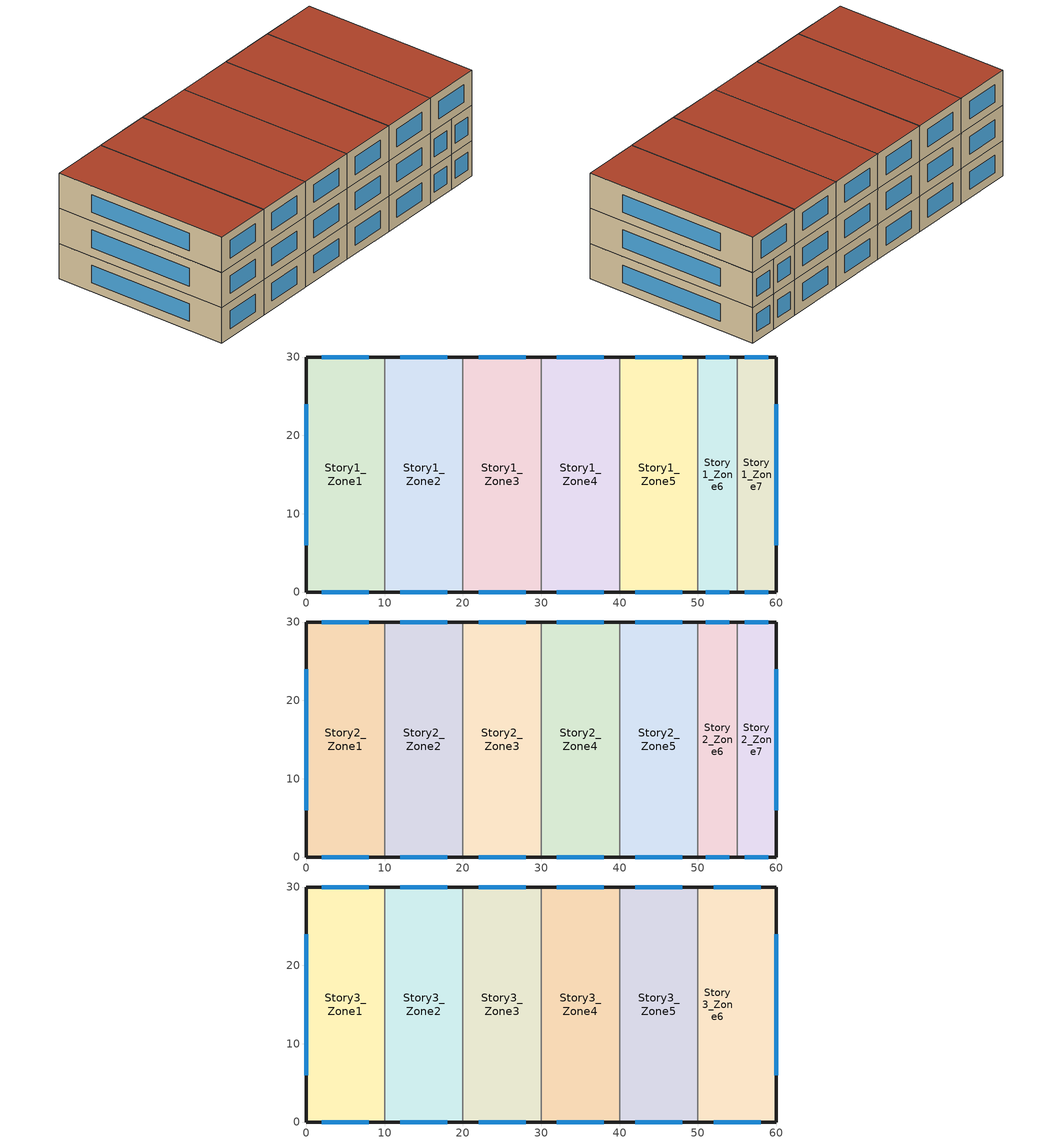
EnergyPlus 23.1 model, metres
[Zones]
Story1_Zone1
 floor ground (Ground_Floor): 0,30 10,30 10,0 0,0 z0
 wall outside (Exterior_Wall): 10,30 0,30 0,0 10,0 z0:6
 wall to Story1_Zone2 (Interior_Wall): 10,0 10,30 z0:6
 window (External_Window): 2,0 8,0 / 8,30 2,30 / 0,24 0,6 z1.5:4.5
Story1_Zone2
 floor ground (Ground_Floor): 10,30 20,30 20,0 10,0 z0
 wall outside (Exterior_Wall): 10,0 20,0 / 20,30 10,30 z0:6
 wall to Story1_Zone3 (Interior_Wall): 20,0 20,30 z0:6
 window (External_Window): 12,0 18,0 / 18,30 12,30 z1.5:4.5
Story1_Zone3
 floor ground (Ground_Floor): 20,30 30,30 30,0 20,0 z0
 wall outside (Exterior_Wall): 20,0 30,0 / 30,30 20,30 z0:6
 wall to Story1_Zone4 (Interior_Wall): 30,0 30,30 z0:6
 window (External_Window): 22,0 28,0 / 28,30 22,30 z1.5:4.5
Story1_Zone4
 floor ground (Ground_Floor): 30,30 40,30 40,0 30,0 z0
 wall outside (Exterior_Wall): 30,0 40,0 / 40,30 30,30 z0:6
 wall to Story1_Zone5 (Interior_Wall): 40,0 40,30 z0:6
 window (External_Window): 32,0 38,0 / 38,30 32,30 z1.5:4.5
Story1_Zone5
 floor ground (Ground_Floor): 40,30 50,30 50,0 40,0 z0
 wall outside (Exterior_Wall): 40,0 50,0 / 50,30 40,30 z0:6
 wall to Story1_Zone6 (Interior_Wall): 50,0 50,30 z0:6
 window (External_Window): 42,0 48,0 / 48,30 42,30 z1.5:4.5
Story1_Zone6
 floor ground (Ground_Floor): 50,30 55,30 55,0 50,0 z0
 wall outside (Exterior_Wall): 50,0 55,0 / 55,30 50,30 z0:6
 wall to Story1_Zone7 (Interior_Wall): 55,0 55,30 z0:6
 window (External_Window): 51,0 54,0 / 54,30 51,30 z1.5:4.5
Story1_Zone7
 floor ground (Ground_Floor): 55,30 60,30 60,0 55,0 z0
 wall outside (Exterior_Wall): 55,0 60,0 60,30 55,30 z0:6
 window (External_Window): 56,0 59,0 / 59,30 56,30 / 60,6 60,24 z1.5:4.5
Story2_Zone1
 floor to Story1_Zone1 (Interior_Floor): 0,30 10,30 10,0 0,0 z6
 wall outside (Exterior_Wall): 10,30 0,30 0,0 10,0 z6:12
 wall to Story2_Zone2 (Interior_Wall): 10,0 10,30 z6:12
 window (External_Window): 2,0 8,0 / 8,30 2,30 / 0,24 0,6 z7.5:10.5
Story2_Zone2
 floor to Story1_Zone2 (Interior_Floor): 10,30 20,30 20,0 10,0 z6
 wall outside (Exterior_Wall): 10,0 20,0 / 20,30 10,30 z6:12
 wall to Story2_Zone3 (Interior_Wall): 20,0 20,30 z6:12
 window (External_Window): 12,0 18,0 / 18,30 12,30 z7.5:10.5
Story2_Zone3
 floor to Story1_Zone3 (Interior_Floor): 20,30 30,30 30,0 20,0 z6
 wall outside (Exterior_Wall): 20,0 30,0 / 30,30 20,30 z6:12
 wall to Story2_Zone4 (Interior_Wall): 30,0 30,30 z6:12
 window (External_Window): 22,0 28,0 / 28,30 22,30 z7.5:10.5
Story2_Zone4
 floor to Story1_Zone4 (Interior_Floor): 30,30 40,30 40,0 30,0 z6
 wall outside (Exterior_Wall): 30,0 40,0 / 40,30 30,30 z6:12
 wall to Story2_Zone5 (Interior_Wall): 40,0 40,30 z6:12
 window (External_Window): 32,0 38,0 / 38,30 32,30 z7.5:10.5
Story2_Zone5
 floor to Story1_Zone5 (Interior_Floor): 40,30 50,30 50,0 40,0 z6
 wall outside (Exterior_Wall): 40,0 50,0 / 50,30 40,30 z6:12
 wall to Story2_Zone6 (Interior_Wall): 50,0 50,30 z6:12
 window (External_Window): 42,0 48,0 / 48,30 42,30 z7.5:10.5
Story2_Zone6
 floor to Story1_Zone6 (Interior_Floor): 50,30 55,30 55,0 50,0 z6
 wall outside (Exterior_Wall): 50,0 55,0 / 55,30 50,30 z6:12
 wall to Story2_Zone7 (Interior_Wall): 55,0 55,30 z6:12
 window (External_Window): 51,0 54,0 / 54,30 51,30 z7.5:10.5
Story2_Zone7
 floor to Story1_Zone7 (Interior_Floor): 55,30 60,30 60,0 55,0 z6
 wall outside (Exterior_Wall): 55,0 60,0 60,30 55,30 z6:12
 window (External_Window): 56,0 59,0 / 59,30 56,30 / 60,6 60,24 z7.5:10.5
Story3_Zone1
 floor to Story2_Zone1 (Interior_Floor): 0,30 10,30 10,0 0,0 z12
 wall outside (Exterior_Wall): 10,30 0,30 0,0 10,0 z12:18
 wall to Story3_Zone2 (Interior_Wall): 10,0 10,30 z12:18
 window (External_Window): 2,0 8,0 / 8,30 2,30 / 0,24 0,6 z13.5:16.5
 roof outside (Exterior_Roof): 0,30 0,0 10,0 10,30 z18
Story3_Zone2
 floor to Story2_Zone2 (Interior_Floor): 10,30 20,30 20,0 10,0 z12
 wall outside (Exterior_Wall): 10,0 20,0 / 20,30 10,30 z12:18
 wall to Story3_Zone3 (Interior_Wall): 20,0 20,30 z12:18
 window (External_Window): 12,0 18,0 / 18,30 12,30 z13.5:16.5
 roof outside (Exterior_Roof): 10,30 10,0 20,0 20,30 z18
Story3_Zone3
 floor to Story2_Zone3 (Interior_Floor): 20,30 30,30 30,0 20,0 z12
 wall outside (Exterior_Wall): 20,0 30,0 / 30,30 20,30 z12:18
 wall to Story3_Zone4 (Interior_Wall): 30,0 30,30 z12:18
 window (External_Window): 22,0 28,0 / 28,30 22,30 z13.5:16.5
 roof outside (Exterior_Roof): 20,30 20,0 30,0 30,30 z18
Story3_Zone4
 floor to Story2_Zone4 (Interior_Floor): 30,30 40,30 40,0 30,0 z12
 wall outside (Exterior_Wall): 30,0 40,0 / 40,30 30,30 z12:18
 wall to Story3_Zone5 (Interior_Wall): 40,0 40,30 z12:18
 window (External_Window): 32,0 38,0 / 38,30 32,30 z13.5:16.5
 roof outside (Exterior_Roof): 30,30 30,0 40,0 40,30 z18
Story3_Zone5
 floor to Story2_Zone5 (Interior_Floor): 40,30 50,30 50,0 40,0 z12
 wall outside (Exterior_Wall): 40,0 50,0 / 50,30 40,30 z12:18
 wall to Story3_Zone6 (Interior_Wall): 50,0 50,30 z12:18
 window (External_Window): 42,0 48,0 / 48,30 42,30 z13.5:16.5
 roof outside (Exterior_Roof): 40,30 40,0 50,0 50,30 z18
Story3_Zone6
 floor to Story2_Zone6 (Interior_Floor): 50,30 55,30 55,0 50,0 z12
 floor to Story2_Zone7 (Interior_Floor): 55,30 60,30 60,0 55,0 z12
 wall outside (Exterior_Wall): 50,0 60,0 60,30 50,30 z12:18
 window (External_Window): 52,0 58,0 / 58,30 52,30 / 60,6 60,24 z13.5:16.5
 roof outside (Exterior_Roof): 50,30 50,0 60,0 60,30 z18
[Building]
Case_10_LargeLowRise_20Zone_60x30: North Axis {deg}=0; Terrain=Suburbs; Loads Convergence Tolerance Value=0.04; Temperature Convergence Tolerance Value {deltaC}=0.4; Solar Distribution=FullExterior; Maximum Number of Warmup Days=25; Minimum Number of Warmup Days=6
[Material]
Wall_Insulation: Rough, 0.1, 0.03, 43, 1210, 0.9, 0.7, 0.7
Roof_Insulation: Rough, 0.15, 0.03, 43, 1210, 0.9, 0.7, 0.7
Floor_Concrete: Rough, 0.2, 1.6, 2400, 880, 0.9, 0.7, 0.7
Interior_Wall_Mat: Smooth, 0.2, 1, 1200, 840, 0.9, 0.6, 0.6
[Construction]
Exterior_Wall: Wall_Insulation
Exterior_Roof: Roof_Insulation
Ground_Floor; Interior_Floor: Floor_Concrete
Interior_Wall: Interior_Wall_Mat
External_Window: Clear_Glass
[WindowMaterial:SimpleGlazingSystem]
Clear_Glass: 2.4, 0.45, 0.7
[Zone]
Story1_Zone1; Story1_Zone2; Story1_Zone3; Story1_Zone4; Story1_Zone5; Story1_Zone6; Story1_Zone7; Story2_Zone1; Story2_Zone2; Story2_Zone3; Story2_Zone4; Story2_Zone5; Story2_Zone6; Story2_Zone7; Story3_Zone1; Story3_Zone2; Story3_Zone3; Story3_Zone4; Story3_Zone5; Story3_Zone6: 0, 0, 0, 0, 1, 1, 6
[Sizing:Zone]
Story1_Zone1; Story1_Zone2; Story1_Zone3; Story1_Zone4; Story1_Zone5; Story1_Zone6; Story1_Zone7; Story2_Zone1; Story2_Zone2; Story2_Zone3; Story2_Zone4; Story2_Zone5; Story2_Zone6; Story2_Zone7; Story3_Zone1; Story3_Zone2; Story3_Zone3; Story3_Zone4; Story3_Zone5; Story3_Zone6: SupplyAirTemperature, 14, SupplyAirTemperature, 40, 0.008, 0.008, , , , CoolingDesignCapacity, , , , HeatingDesignCapacity
[ThermostatSetpoint:DualSetpoint]
Office_Thermostat_Dual: Heating_Setpoint, Cooling_Setpoint
[ZoneControl:Thermostat]
Story1_Zone1_Thermostat: Story1_Zone1, AlwaysOn, ThermostatSetpoint:DualSetpoint, Office_Thermostat_Dual
Story1_Zone2_Thermostat: Story1_Zone2, AlwaysOn, ThermostatSetpoint:DualSetpoint, Office_Thermostat_Dual
Story1_Zone3_Thermostat: Story1_Zone3, AlwaysOn, ThermostatSetpoint:DualSetpoint, Office_Thermostat_Dual
Story1_Zone4_Thermostat: Story1_Zone4, AlwaysOn, ThermostatSetpoint:DualSetpoint, Office_Thermostat_Dual
Story1_Zone5_Thermostat: Story1_Zone5, AlwaysOn, ThermostatSetpoint:DualSetpoint, Office_Thermostat_Dual
Story1_Zone6_Thermostat: Story1_Zone6, AlwaysOn, ThermostatSetpoint:DualSetpoint, Office_Thermostat_Dual
Story1_Zone7_Thermostat: Story1_Zone7, AlwaysOn, ThermostatSetpoint:DualSetpoint, Office_Thermostat_Dual
Story2_Zone1_Thermostat: Story2_Zone1, AlwaysOn, ThermostatSetpoint:DualSetpoint, Office_Thermostat_Dual
Story2_Zone2_Thermostat: Story2_Zone2, AlwaysOn, ThermostatSetpoint:DualSetpoint, Office_Thermostat_Dual
Story2_Zone3_Thermostat: Story2_Zone3, AlwaysOn, ThermostatSetpoint:DualSetpoint, Office_Thermostat_Dual
Story2_Zone4_Thermostat: Story2_Zone4, AlwaysOn, ThermostatSetpoint:DualSetpoint, Office_Thermostat_Dual
Story2_Zone5_Thermostat: Story2_Zone5, AlwaysOn, ThermostatSetpoint:DualSetpoint, Office_Thermostat_Dual
Story2_Zone6_Thermostat: Story2_Zone6, AlwaysOn, ThermostatSetpoint:DualSetpoint, Office_Thermostat_Dual
Story2_Zone7_Thermostat: Story2_Zone7, AlwaysOn, ThermostatSetpoint:DualSetpoint, Office_Thermostat_Dual
Story3_Zone1_Thermostat: Story3_Zone1, AlwaysOn, ThermostatSetpoint:DualSetpoint, Office_Thermostat_Dual
Story3_Zone2_Thermostat: Story3_Zone2, AlwaysOn, ThermostatSetpoint:DualSetpoint, Office_Thermostat_Dual
Story3_Zone3_Thermostat: Story3_Zone3, AlwaysOn, ThermostatSetpoint:DualSetpoint, Office_Thermostat_Dual
Story3_Zone4_Thermostat: Story3_Zone4, AlwaysOn, ThermostatSetpoint:DualSetpoint, Office_Thermostat_Dual
Story3_Zone5_Thermostat: Story3_Zone5, AlwaysOn, ThermostatSetpoint:DualSetpoint, Office_Thermostat_Dual
Story3_Zone6_Thermostat: Story3_Zone6, AlwaysOn, ThermostatSetpoint:DualSetpoint, Office_Thermostat_Dual
[Schedule:Constant]
AlwaysOn: Fraction, 1
Cooling_Setpoint: 24
Heating_Setpoint: 21
